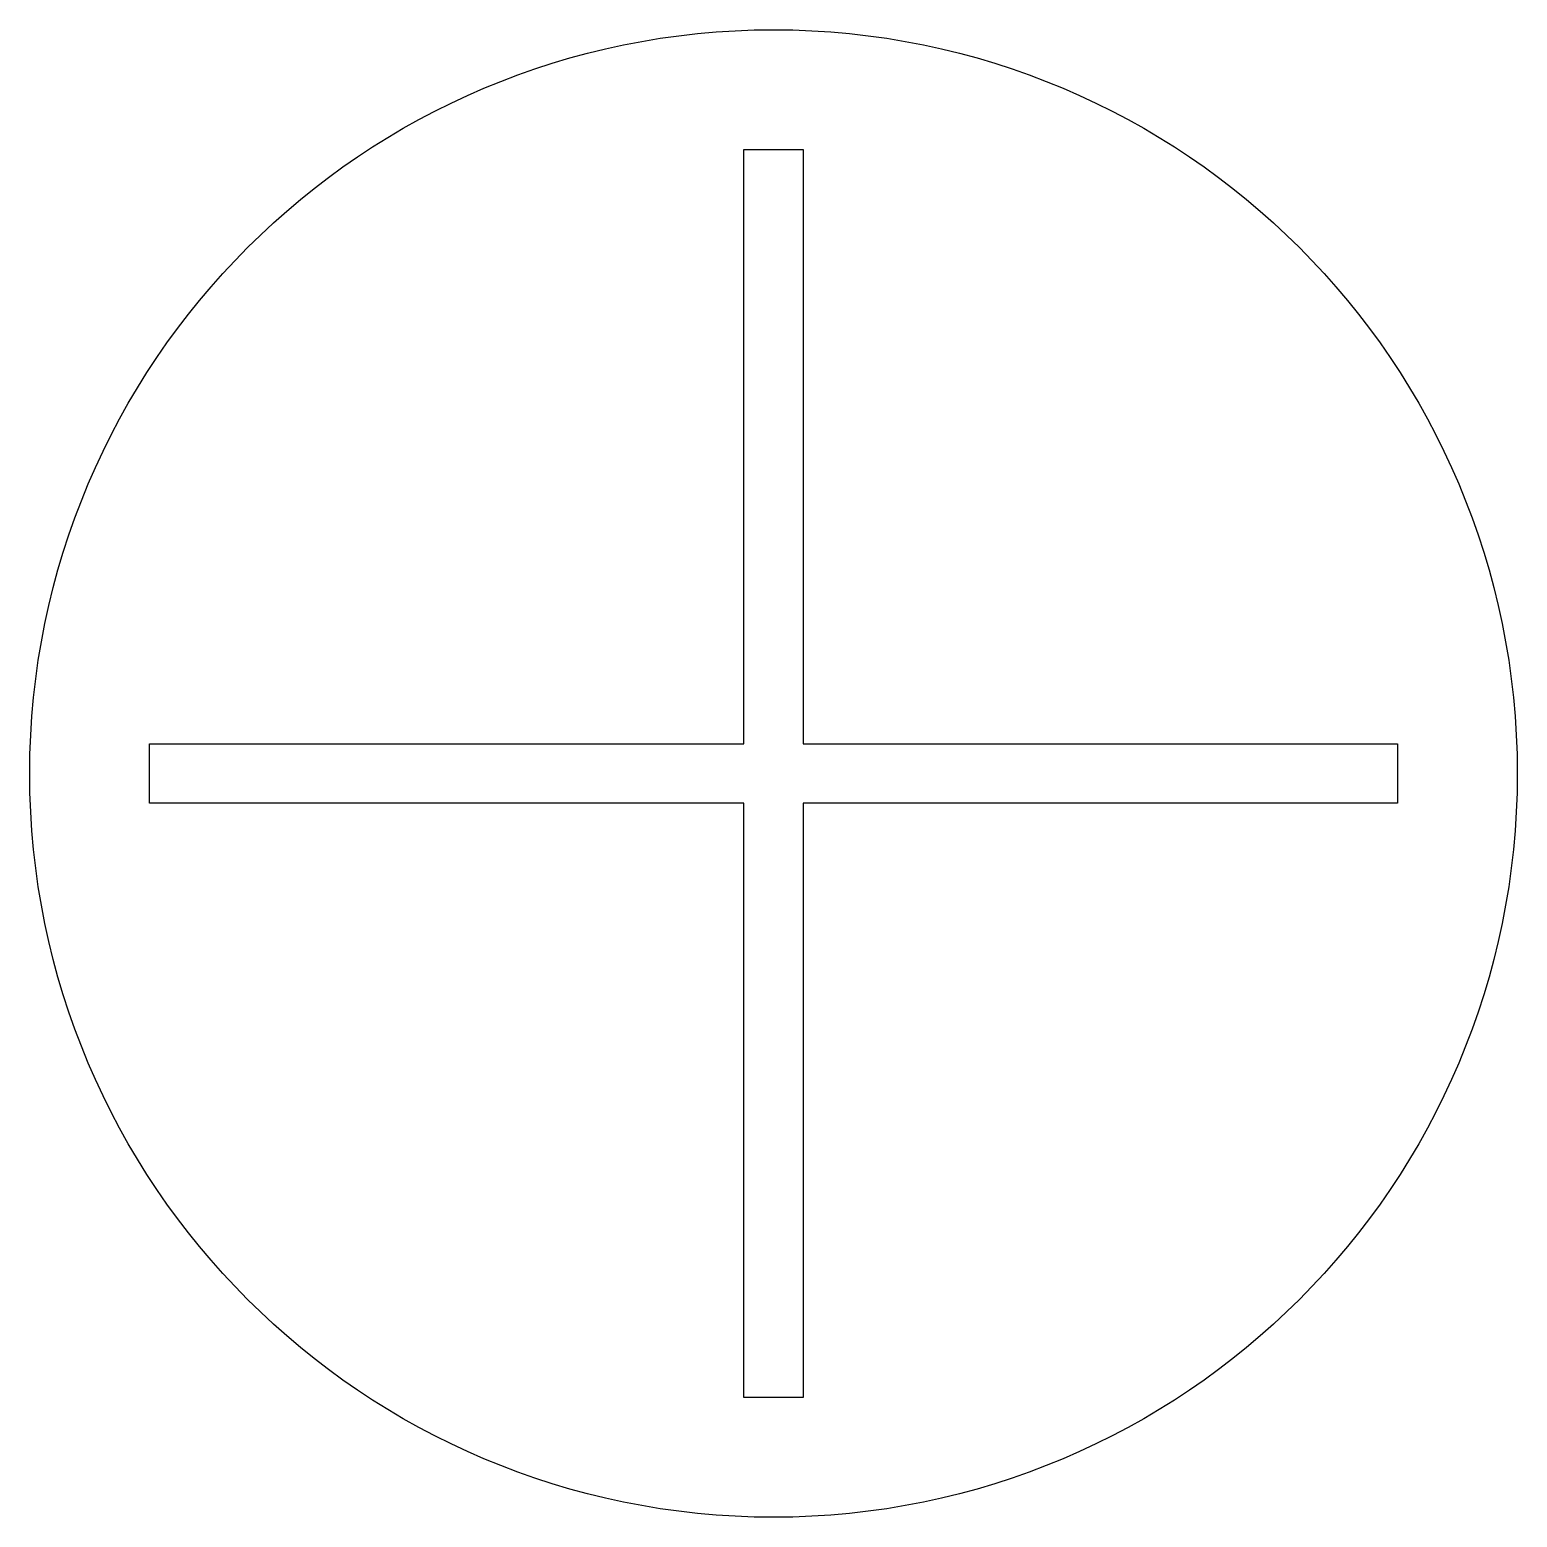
# Model space of a CAD drawing. Header units: feet. Extents: x -0.03 to 0.03, y -0.03 to 0.03.
import ezdxf

# ---------------------------------------------------------------- set-up
doc = ezdxf.new("R2010")
doc.units = ezdxf.units.FT
doc.header["$MEASUREMENT"] = 0

msp = doc.modelspace()

# ---------------------------------------------------------------- linework, layer by layer
for p, q in [((-0.0012, 0.025168), (0.0012, 0.025168)), ((-0.0012, 0.0012), (-0.0012, 0.025168)), ((0.0012, 0.025168), (0.0012, 0.0012)), ((-0.025168, -0.0012), (-0.025168, 0.0012)), ((-0.025168, 0.0012), (-0.0012, 0.0012)), ((0.0012, 0.0012), (0.025168, 0.0012)), ((0.025168, 0.0012), (0.025168, -0.0012)), ((-0.0012, -0.0012), (-0.025168, -0.0012)), ((-0.0012, -0.025168), (-0.0012, -0.0012)), ((0.025168, -0.0012), (0.0012, -0.0012)), ((0.0012, -0.0012), (0.0012, -0.025168)), ((0.0012, -0.025168), (-0.0012, -0.025168))]:
    msp.add_line(p, q)
msp.add_circle((0, 0), 0.03)

doc.saveas('drawing.dxf')
